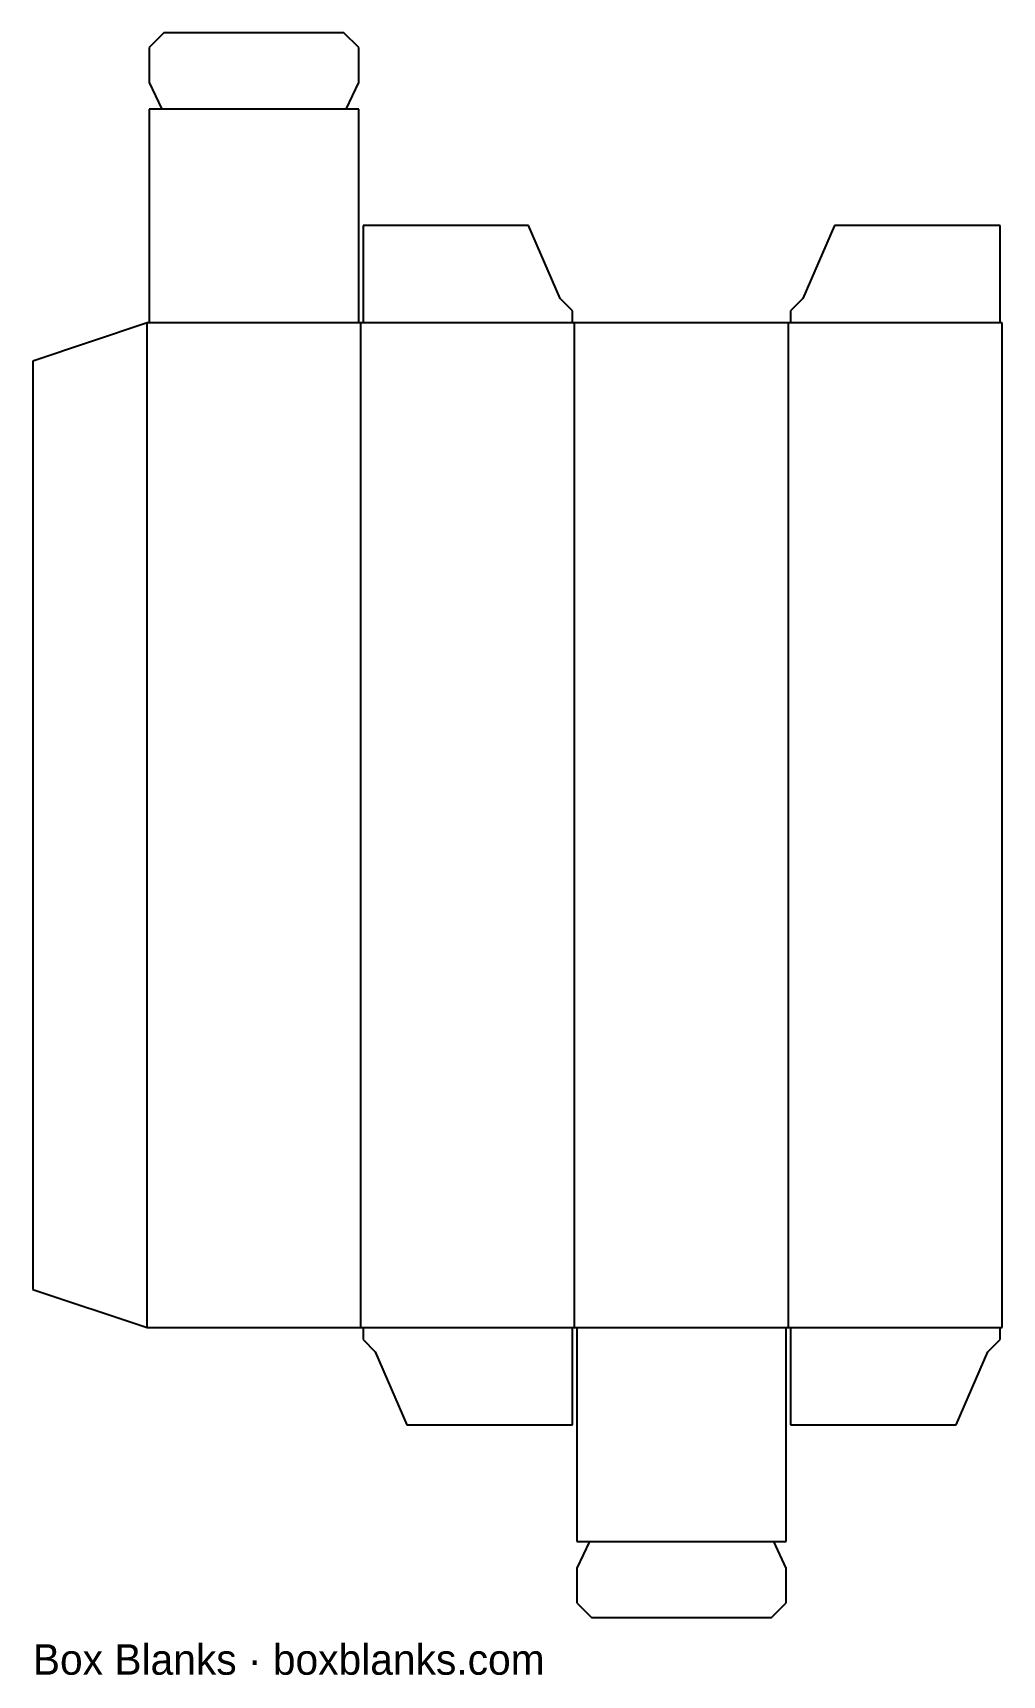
# Model space of a CAD drawing. Header units: millimetres. Extents: x 0 to 102, y -36 to 136.
import ezdxf

# ---------------------------------------------------------------- set-up
doc = ezdxf.new("R2010")
doc.units = ezdxf.units.MM
for name, color, linetype in [('BOXBLANKS_INFO', 8, 'CONTINUOUS'), ('CREASE', 5, 'CONTINUOUS'), ('CUT', 6, 'CONTINUOUS')]:
    doc.layers.add(name, color=color, linetype=linetype)

msp = doc.modelspace()

# ---------------------------------------------------------------- linework, layer by layer
at = {"layer": 'CREASE'}
for p, q in [((32.905, 127.9), (13.545, 127.9)), ((12, 0), (12, 105.45)), ((34.225, 105.45), (12.225, 105.45)), ((34.45, 0), (34.45, 105.45)), ((56.675, 105.45), (34.675, 105.45)), ((56.9, 0), (56.9, 105.45)), ((79.35, 0), (79.35, 105.45)), ((101.575, 105.45), (79.575, 105.45)), ((34.675, 0), (56.675, 0)), ((57.125, 0), (79.125, 0)), ((79.575, 0), (101.575, 0)), ((58.445, -22.45), (77.805, -22.45))]:
    msp.add_line(p, q, dxfattribs=at)
at = {"layer": 'CUT'}
for p, q in [((13.7738, 135.9), (12.225, 134.3512)), ((32.6762, 135.9), (13.7738, 135.9)), ((34.225, 134.3512), (32.6762, 135.9)), ((12.225, 134.3512), (12.225, 130.7)), ((34.225, 130.7), (34.225, 134.3512)), ((12.225, 130.7), (13.545, 127.9)), ((32.905, 127.9), (34.225, 130.7)), ((13.545, 127.9), (12.225, 127.9)), ((12.225, 127.9), (12.225, 105.45)), ((34.225, 127.9), (32.905, 127.9)), ((34.225, 105.45), (34.225, 127.9)), ((52.055, 115.675), (34.675, 115.675)), ((34.675, 115.675), (34.675, 105.45)), ((55.396875, 108.00625), (52.055, 115.675)), ((84.195, 115.675), (80.853125, 108.00625)), ((101.575, 115.675), (84.195, 115.675)), ((101.575, 105.45), (101.575, 115.675)), ((56.675, 106.728125), (55.396875, 108.00625)), ((80.853125, 108.00625), (79.575, 106.728125)), ((12, 105.45), (0, 101.45)), ((12.225, 105.45), (12, 105.45)), ((34.45, 105.45), (34.225, 105.45)), ((34.675, 105.45), (34.45, 105.45)), ((56.675, 105.45), (56.675, 106.728125)), ((56.9, 105.45), (56.675, 105.45)), ((79.35, 105.45), (56.9, 105.45)), ((79.575, 105.45), (79.35, 105.45)), ((79.575, 106.728125), (79.575, 105.45)), ((101.8, 105.45), (101.575, 105.45)), ((101.8, 0), (101.8, 105.45)), ((0, 101.45), (0, 4)), ((0, 4), (12, 0)), ((12, 0), (34.45, 0)), ((34.45, 0), (34.675, 0)), ((34.675, 0), (34.675, -1.278125)), ((56.675, -10.225), (56.675, 0)), ((56.675, 0), (56.9, 0)), ((56.9, 0), (57.125, 0)), ((57.125, 0), (57.125, -22.45)), ((79.125, -22.45), (79.125, 0)), ((79.125, 0), (79.35, 0)), ((79.35, 0), (79.575, 0)), ((79.575, 0), (79.575, -10.225)), ((101.575, -1.278125), (101.575, 0)), ((101.575, 0), (101.8, 0)), ((34.675, -1.278125), (35.953125, -2.55625)), ((100.296875, -2.55625), (101.575, -1.278125)), ((35.953125, -2.55625), (39.295, -10.225)), ((96.955, -10.225), (100.296875, -2.55625)), ((39.295, -10.225), (56.675, -10.225)), ((79.575, -10.225), (96.955, -10.225)), ((57.125, -22.45), (58.445, -22.45)), ((58.445, -22.45), (57.125, -25.25)), ((79.125, -25.25), (77.805, -22.45)), ((77.805, -22.45), (79.125, -22.45)), ((57.125, -25.25), (57.125, -28.9012)), ((79.125, -28.9012), (79.125, -25.25)), ((57.125, -28.9012), (58.6738, -30.45)), ((77.5762, -30.45), (79.125, -28.9012)), ((58.6738, -30.45), (77.5762, -30.45))]:
    msp.add_line(p, q, dxfattribs=at)

# ---------------------------------------------------------------- texts
at = {"layer": 'BOXBLANKS_INFO'}
msp.add_text('Box Blanks · boxblanks.com', height=3.2, dxfattribs=at).set_placement((0, -36.45))

doc.saveas('drawing.dxf')
